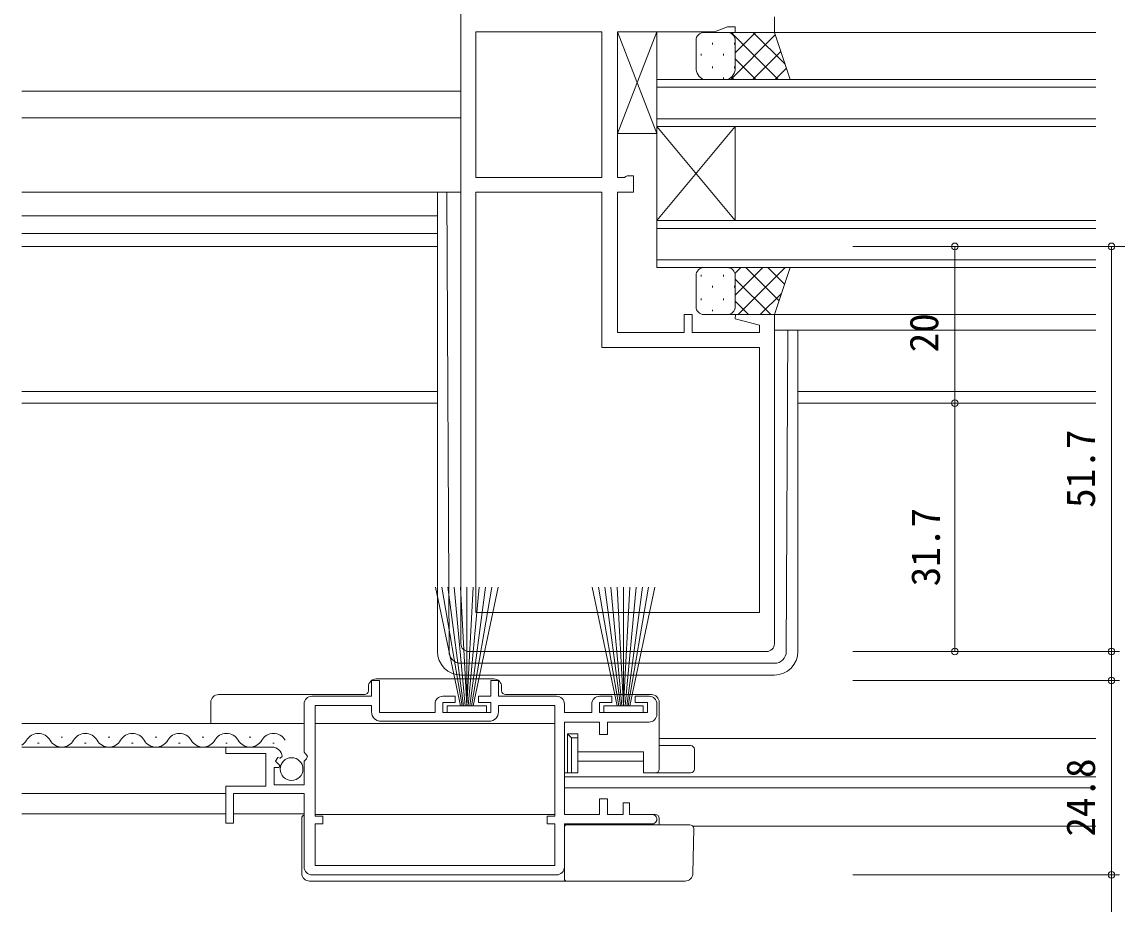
# Model space of a CAD drawing. Units: millimetres, scale not verified. Extents: x -594 to 539, y -420 to 386.
# Drawn here: x 129.4 to 269.1, y -125.3 to -12.7 of the extents above; entities that cross this region are included whole.
import ezdxf
from ezdxf.enums import TextEntityAlignment as Align

# ---------------------------------------------------------------- set-up
doc = ezdxf.new("R2010")
doc.units = ezdxf.units.MM
doc.header["$LTSCALE"] = 2
for name, color, linetype, lineweight in [('0-3_YKK_11', 7, 'Continuous', 9), ('0-4_YKK_12', 2, 'Continuous', 9), ('0-5_YKK_13', 4, 'Continuous', 9), ('0-7_YKK_D', 6, 'Continuous', 9)]:
    doc.layers.add(name, color=color, linetype=linetype, lineweight=lineweight)
doc.styles.add('ＭＳ ゴシック', font='')
doc.styles.get('ＭＳ ゴシック').set_extended_font_data('MS Gothic')

msp = doc.modelspace()

# ---------------------------------------------------------------- linework, layer by layer
at = {"layer": '0-3_YKK_11'}
for p, q in [((185.412, -6.597), (185.412, -92.097)), ((225.412, -14.097), (225.412, -12.097)), ((217.764, -13.997), (219.412, -13.397)), ((219.412, -13.397), (220.412, -13.397)), ((220.412, -13.397), (220.412, -14.097)), ((187.312, -13.997), (187.312, -32.597)), ((203.412, -13.997), (187.312, -13.997)), ((203.412, -32.597), (203.412, -13.997)), ((203.412, -32.597), (203.412, -13.997)), ((205.412, -13.997), (217.764, -13.997)), ((205.412, -32.597), (205.412, -13.997)), ((220.412, -14.097), (225.412, -14.097)), ((187.312, -32.597), (203.412, -32.597)), ((206.266, -32.597), (205.412, -32.597)), ((206.439, -32.497), (206.266, -32.597)), ((206.612, -32.397), (206.439, -32.497)), ((207.412, -32.397), (206.612, -32.397)), ((207.412, -34.497), (207.412, -32.397)), ((203.412, -34.497), (187.312, -34.497)), ((187.312, -34.497), (187.312, -88.097)), ((187.312, -34.497), (187.312, -88.097)), ((203.412, -54.297), (203.412, -34.497)), ((205.412, -34.497), (207.412, -34.497)), ((205.412, -52.397), (205.412, -34.497)), ((213.912, -50.097), (213.912, -52.397)), ((214.912, -50.097), (213.912, -50.097)), ((214.912, -52.397), (214.912, -50.097)), ((220.452, -50.097), (220.383, -50.62)), ((225.412, -50.097), (220.452, -50.097)), ((225.412, -92.097), (225.412, -50.097)), ((220.383, -50.62), (223.512, -51.458)), ((223.512, -51.458), (223.512, -52.397)), ((213.912, -52.397), (205.412, -52.397)), ((223.512, -52.397), (214.912, -52.397)), ((223.512, -54.297), (203.412, -54.297)), ((223.512, -88.097), (223.512, -54.297)), ((187.312, -88.097), (223.512, -88.097)), ((186.412, -93.097), (224.412, -93.097)), ((174.012, -96.797), (174.012, -98.797)), ((175.012, -96.797), (174.012, -96.797)), ((175.012, -100.897), (175.012, -96.797)), ((189.212, -96.797), (189.212, -98.797)), ((190.213, -96.797), (189.212, -96.797)), ((190.213, -98.797), (190.213, -96.797)), ((174.012, -98.797), (166.412, -98.797)), ((184.662, -98.797), (183.112, -98.797)), ((184.662, -99.597), (184.662, -98.797)), ((187.662, -98.797), (187.662, -99.597)), ((189.212, -98.797), (187.662, -98.797)), ((197.612, -98.797), (190.213, -98.797)), ((204.662, -98.797), (203.112, -98.797)), ((204.662, -99.597), (204.662, -98.797)), ((207.662, -98.797), (207.662, -99.597)), ((209.412, -98.797), (207.662, -98.797)), ((165.412, -99.797), (165.412, -105.929)), ((166.812, -99.997), (174.012, -99.997)), ((166.812, -114.097), (166.812, -99.997)), ((174.012, -99.997), (174.012, -100.797)), ((182.112, -99.797), (182.112, -100.897)), ((183.112, -99.597), (184.662, -99.597)), ((183.112, -100.897), (183.112, -99.597)), ((187.662, -99.597), (189.212, -99.597)), ((189.212, -99.597), (189.212, -100.897)), ((190.213, -99.997), (197.412, -99.997)), ((190.213, -100.797), (190.213, -99.997)), ((197.412, -99.997), (197.412, -114.097)), ((198.612, -100.897), (198.612, -99.797)), ((202.112, -99.797), (202.112, -100.897)), ((203.112, -99.597), (204.662, -99.597)), ((203.112, -100.897), (203.112, -99.597)), ((207.662, -99.597), (209.212, -99.597)), ((209.212, -99.597), (209.212, -100.897)), ((210.412, -101.097), (210.412, -99.797)), ((182.112, -100.897), (175.012, -100.897)), ((189.212, -100.897), (183.112, -100.897)), ((202.112, -100.897), (198.612, -100.897)), ((209.212, -100.897), (203.112, -100.897)), ((175.212, -101.997), (189.012, -101.997)), ((198.612, -102.097), (203.112, -102.097)), ((198.612, -113.897), (198.612, -102.097)), ((203.112, -102.097), (203.112, -103.697)), ((204.112, -102.097), (209.412, -102.097)), ((204.112, -103.697), (204.112, -102.097)), ((203.112, -103.697), (204.112, -103.697)), ((155.412, -105.297), (155.412, -106.097)), ((161.317, -105.297), (155.412, -105.297)), ((155.412, -106.097), (160.512, -106.097)), ((160.512, -106.097), (160.512, -110.297)), ((165.412, -105.929), (165.866, -106.469)), ((161.771, -107.073), (162.042, -106.605)), ((162.337, -107.639), (161.771, -107.073)), ((162.042, -106.605), (162.361, -106.69)), ((162.361, -106.69), (162.612, -106.479)), ((165.712, -106.797), (165.412, -107.097)), ((165.412, -107.097), (165.412, -110.097)), ((165.866, -106.469), (165.712, -106.797)), ((161.612, -107.897), (162.23, -107.897)), ((161.612, -110.097), (161.612, -107.897)), ((162.23, -107.897), (162.337, -107.639)), ((155.412, -110.297), (155.412, -114.997)), ((160.512, -110.297), (155.412, -110.297)), ((165.412, -110.097), (161.612, -110.097)), ((156.412, -111.197), (165.412, -111.197)), ((156.412, -114.997), (156.412, -111.197)), ((165.412, -111.197), (165.412, -120.597)), ((203.112, -111.897), (203.112, -113.897)), ((204.112, -111.897), (203.112, -111.897)), ((204.112, -113.897), (204.112, -111.897)), ((206.112, -112.397), (206.112, -113.897)), ((206.912, -112.397), (206.112, -112.397)), ((206.912, -113.897), (206.912, -112.397)), ((167.812, -114.097), (166.812, -114.097)), ((167.812, -115.097), (167.812, -114.097)), ((196.412, -114.097), (196.412, -115.097)), ((197.412, -114.097), (196.412, -114.097)), ((203.112, -113.897), (198.612, -113.897)), ((206.112, -113.897), (204.112, -113.897)), ((209.812, -113.897), (206.912, -113.897)), ((155.412, -114.997), (156.412, -114.997)), ((166.812, -115.097), (167.812, -115.097)), ((166.812, -120.397), (166.812, -115.097)), ((196.412, -115.097), (197.412, -115.097)), ((197.412, -115.097), (197.412, -120.397)), ((198.612, -115.097), (209.812, -115.097)), ((198.612, -120.597), (198.612, -115.097)), ((197.412, -120.397), (166.812, -120.397)), ((197.412, -120.397), (166.812, -120.397)), ((166.412, -121.597), (197.612, -121.597))]:
    msp.add_line(p, q, dxfattribs=at)
for centre, radius, start, end in [((186.412, -92.097), 1, 180, 269.99998), ((224.412, -92.097), 1, 270, 359.99998), ((166.412, -99.797), 1, 90, 179.99998), ((183.112, -99.797), 1, 90, 179.99998), ((197.612, -99.797), 1, 0, 89.99998), ((203.112, -99.797), 1, 90, 179.99998), ((209.412, -99.797), 1, 0, 89.99998), ((175.212, -100.797), 1.2, 180, 269.99998), ((189.012, -100.797), 1.2, 270, 359.99998), ((209.412, -101.097), 1, 270, 359.99998), ((161.317, -106.597), 1.3, 5.2159, 90.00002), ((209.812, -114.497), 0.6, 269.99998, 90), ((166.412, -120.597), 1, 180, 269.99998), ((197.612, -120.597), 1, 270, 359.99998)]:
    msp.add_arc(centre, radius, start, end, dxfattribs=at)
at = {"layer": '0-4_YKK_12'}
for p, q in [((224.912, -14.097), (266.412, -14.097)), ((210.412, -20.097), (266.412, -20.097)), ((210.412, -26.097), (210.412, -20.097)), ((129.412, -21.597), (185.412, -21.597)), ((266.412, -21.097), (210.412, -21.097)), ((129.412, -24.997), (185.412, -24.997)), ((266.412, -25.097), (210.412, -25.097)), ((210.412, -26.097), (266.412, -26.097)), ((210.412, -38.097), (220.413, -26.097)), ((210.412, -26.097), (220.413, -38.097)), ((210.412, -26.097), (210.412, -38.097)), ((220.413, -26.097), (220.413, -38.097)), ((129.412, -37.497), (182.413, -37.497)), ((210.412, -38.097), (266.412, -38.097)), ((210.412, -44.097), (210.412, -38.097)), ((266.412, -39.097), (210.412, -39.097)), ((129.412, -39.767), (182.413, -39.767)), ((129.412, -41.397), (182.413, -41.397)), ((210.412, -43.097), (266.412, -43.097)), ((266.412, -44.097), (210.412, -44.097)), ((224.912, -50.097), (266.412, -50.097)), ((225.412, -52.097), (266.412, -52.097)), ((129.412, -59.897), (182.413, -59.897)), ((228.413, -59.897), (266.412, -59.897)), ((182.412, -61.397), (129.412, -61.397)), ((129.412, -61.397), (182.413, -61.397)), ((266.412, -61.397), (228.412, -61.397)), ((228.413, -61.397), (266.412, -61.397)), ((129.412, -102.297), (165.412, -102.297)), ((197.412, -102.297), (166.812, -102.297)), ((134.408, -104.037), (134.608, -104.037)), ((140.408, -104.037), (140.608, -104.037)), ((146.408, -104.037), (146.608, -104.037)), ((152.408, -104.037), (152.608, -104.037)), ((158.408, -104.037), (158.608, -104.037)), ((266.412, -104.197), (210.712, -104.197)), ((129.412, -105.297), (155.812, -105.297)), ((131.408, -104.797), (131.608, -104.797)), ((137.408, -104.797), (137.608, -104.797)), ((143.408, -104.797), (143.608, -104.797)), ((149.408, -104.797), (149.608, -104.797)), ((155.408, -104.797), (155.608, -104.797)), ((161.408, -104.797), (161.608, -104.797)), ((266.412, -109.097), (198.612, -109.097)), ((129.412, -111.197), (155.412, -111.197)), ((266.412, -110.497), (198.612, -110.497)), ((129.412, -113.797), (155.412, -113.797)), ((156.412, -113.797), (165.412, -113.797)), ((197.395, -113.897), (166.83, -113.897)), ((266.412, -115.397), (215.012, -115.396))]:
    msp.add_line(p, q, dxfattribs=at)
for centre, start, end in [((128.508, -103.579), 301.76192, 330.79745), ((131.508, -105.256), 29.20253, 150.79745), ((134.508, -103.579), 209.20253, 330.79745), ((137.508, -105.256), 29.20253, 150.79745), ((140.508, -103.579), 209.20253, 330.79745), ((143.508, -105.256), 29.20253, 150.79745), ((146.508, -103.579), 209.20253, 330.79745), ((149.508, -105.256), 29.20253, 150.79745), ((152.508, -103.579), 209.20253, 330.79745), ((155.508, -105.256), 29.20253, 150.79745), ((158.508, -103.579), 209.20253, 330.79745), ((161.508, -105.256), 29.20253, 150.79745)]:
    msp.add_arc(centre, 1.718, start, end, dxfattribs=at)
at = {"layer": '0-5_YKK_13'}
for p, q in [((205.412, -13.997), (205.412, -26.997)), ((210.412, -13.997), (205.412, -13.997)), ((205.412, -13.997), (210.412, -26.997)), ((205.412, -26.997), (210.412, -13.997)), ((210.412, -26.997), (210.412, -13.997)), ((215.412, -18.597), (215.412, -15.097)), ((216.412, -14.097), (219.412, -14.097)), ((225.412, -14.097), (219.412, -14.097)), ((219.833, -20.097), (225.517, -14.412)), ((219.881, -14.097), (225.881, -20.097)), ((219.991, -14.282), (220.176, -14.097)), ((220.412, -16.689), (223.004, -14.097)), ((220.412, -15.097), (220.412, -18.597)), ((220.412, -15.097), (220.412, -18.597)), ((222.709, -14.097), (226.764, -18.152)), ((227.412, -20.097), (225.412, -14.097)), ((217.492, -15.417), (217.492, -15.617)), ((220.322, -15.417), (220.322, -15.617)), ((222.661, -20.097), (226.225, -16.534)), ((216.077, -16.832), (216.077, -17.032)), ((218.907, -16.832), (218.907, -17.032)), ((220.412, -17.457), (223.052, -20.097)), ((217.492, -18.447), (217.492, -18.647)), ((220.322, -18.447), (220.322, -18.647)), ((225.489, -20.097), (226.932, -18.655)), ((216.077, -19.862), (216.077, -19.924)), ((219.412, -20.097), (216.412, -20.097)), ((218.907, -19.862), (218.907, -20.062)), ((219.412, -20.097), (227.412, -20.097)), ((219.916, -19.79), (220.224, -20.097)), ((205.412, -26.997), (210.412, -26.997)), ((185.412, -34.497), (129.412, -34.497)), ((182.412, -34.497), (182.412, -93.095)), ((183.905, -93.102), (183.622, -34.497)), ((219.412, -44.097), (216.412, -44.097)), ((219.412, -44.097), (227.412, -44.097)), ((220.379, -44.842), (221.124, -44.097)), ((220.412, -47.637), (223.952, -44.097)), ((220.781, -50.097), (226.781, -44.097)), ((221.761, -44.097), (226, -48.336)), ((224.589, -44.097), (226.707, -46.215)), ((227.412, -44.097), (225.412, -50.097)), ((215.412, -45.097), (215.412, -49.097)), ((216.077, -45.232), (216.077, -45.032)), ((218.907, -45.232), (218.907, -45.032)), ((220.412, -49.097), (220.412, -45.097)), ((220.412, -49.097), (220.412, -45.097)), ((220.412, -45.577), (224.933, -50.097)), ((217.492, -46.647), (217.492, -46.447)), ((220.322, -46.647), (220.322, -46.447)), ((223.609, -50.097), (226.314, -47.392)), ((216.077, -48.262), (216.077, -48.062)), ((218.907, -48.262), (218.907, -48.062)), ((220.412, -48.406), (222.104, -50.097)), ((216.412, -50.097), (219.412, -50.097)), ((217.492, -49.677), (217.492, -49.477)), ((225.412, -50.097), (219.412, -50.097)), ((220.322, -49.512), (220.322, -49.477)), ((226.92, -93.102), (227.118, -52.097)), ((228.412, -52.097), (228.412, -93.095)), ((185.362, -100.047), (182.162, -84.897)), ((182.962, -84.897), (185.562, -100.047)), ((185.762, -100.047), (183.762, -84.897)), ((184.562, -84.897), (185.962, -100.047)), ((186.162, -100.047), (185.362, -84.897)), ((186.162, -84.897), (186.162, -100.047)), ((186.162, -100.047), (186.962, -84.897)), ((187.762, -84.897), (186.362, -100.047)), ((186.562, -100.047), (188.562, -84.897)), ((189.362, -84.897), (186.762, -100.047)), ((186.962, -100.047), (190.162, -84.897)), ((205.362, -100.047), (202.162, -84.897)), ((202.962, -84.897), (205.562, -100.047)), ((205.762, -100.047), (203.762, -84.897)), ((204.562, -84.897), (205.962, -100.047)), ((206.162, -100.047), (205.362, -84.897)), ((206.162, -84.897), (206.162, -100.047)), ((206.162, -100.047), (206.962, -84.897)), ((207.762, -84.897), (206.362, -100.047)), ((206.562, -100.047), (208.562, -84.897)), ((209.362, -84.897), (206.762, -100.047)), ((206.962, -100.047), (210.162, -84.897)), ((185.405, -94.595), (225.42, -94.595)), ((185.412, -96.095), (225.412, -96.095)), ((173.612, -98.092), (173.612, -97.592)), ((174.612, -96.592), (189.612, -96.592)), ((190.612, -97.592), (190.612, -98.092)), ((154.512, -98.592), (173.112, -98.592)), ((191.112, -98.592), (209.712, -98.592)), ((153.512, -102.297), (153.512, -99.592)), ((188.662, -100.047), (183.662, -100.047)), ((183.662, -100.047), (183.662, -100.897)), ((188.662, -100.897), (188.662, -100.047)), ((208.662, -100.047), (203.662, -100.047)), ((203.662, -100.047), (203.662, -100.897)), ((208.662, -100.897), (208.662, -100.047)), ((210.712, -99.592), (210.712, -108.092)), ((183.662, -100.897), (188.662, -100.897)), ((203.662, -100.897), (208.662, -100.897)), ((199.012, -103.592), (200.312, -103.592)), ((199.012, -103.592), (199.512, -104.092)), ((199.012, -108.592), (199.012, -103.592)), ((199.512, -104.092), (199.512, -108.592)), ((208.712, -105.892), (200.312, -105.892)), ((208.712, -105.892), (208.712, -108.292)), ((210.712, -105.092), (210.995, -105.092)), ((210.995, -105.092), (214.712, -105.092)), ((215.212, -105.592), (215.212, -108.092)), ((208.712, -107.092), (200.312, -107.092)), ((199.012, -108.592), (198.612, -108.592)), ((199.512, -108.592), (199.012, -108.592)), ((208.712, -108.592), (208.712, -108.292)), ((210.212, -108.592), (208.712, -108.592)), ((210.995, -108.592), (210.212, -108.592)), ((214.712, -108.592), (210.995, -108.592)), ((165.112, -121.397), (165.112, -114.397)), ((210.212, -113.897), (209.812, -113.897)), ((210.712, -114.397), (210.712, -115.197)), ((198.689, -115.197), (198.912, -115.197)), ((198.912, -115.197), (214.612, -115.197)), ((215.112, -115.697), (215.013, -121.406)), ((215.013, -121.406), (215.013, -121.415)), ((198.112, -122.397), (166.112, -122.397)), ((198.912, -122.397), (198.112, -122.397)), ((214.013, -122.397), (198.912, -122.397))]:
    msp.add_line(p, q, dxfattribs=at)
for points in [[(200.312, -103.592), (200.312, -104.092), (199.512, -104.092)], [(200.312, -104.092), (200.312, -108.592), (199.512, -108.592)], [(198.612, -122.097), (198.612, -121.397), (198.612, -115.697), (198.612, -115.497)]]:
    msp.add_lwpolyline(points, dxfattribs=at)
msp.add_circle((163.817, -108.097), 1.45, dxfattribs=at)
for centre, radius, start, end in [((216.412, -15.097), 1, 89.99989, 179.99989), ((219.412, -15.097), 1, 359.99989, 89.99989), ((219.412, -15.097), 1, 359.99989, 89.99989), ((216.945, -18.659), 1.534, 177.68834, 249.69205), ((218.88, -18.659), 1.534, 290.30777, 2.31151), ((218.88, -18.659), 1.534, 290.30777, 2.31151), ((216.412, -45.097), 1, 90.00009, 180.00009), ((219.412, -45.097), 1, 0.00009, 90.00009), ((219.412, -45.097), 1, 0.00009, 90.00009), ((216.412, -49.097), 1, 180.00009, 270.00009), ((219.412, -49.097), 1, 270.00009, 0.00009), ((219.412, -49.097), 1, 270.00009, 0.00009), ((185.412, -93.095), 3, 180, 270), ((185.405, -93.095), 1.5, 180.27722, 270), ((225.412, -93.095), 3, 270, 0), ((225.42, -93.095), 1.5, 270, 359.72276), ((174.612, -97.592), 1, 90, 180), ((189.612, -97.592), 1, 0, 90), ((154.512, -99.592), 1, 90, 180), ((173.112, -98.092), 0.5, 270, 0), ((191.112, -98.092), 0.5, 180, 270), ((209.712, -99.592), 1, 0, 90), ((214.712, -105.592), 0.5, 0, 90), ((210.212, -108.092), 0.5, 270, 0), ((214.712, -108.092), 0.5, 270, 0), ((165.612, -114.397), 0.5, 113.57817, 180), ((197.312, -114.397), 0.5, 80.74037, 90), ((210.212, -114.397), 0.5, 0, 90), ((198.912, -115.497), 0.3, 90, 180), ((202.312, -114.697), 0.5, 270, 306.86989), ((214.612, -115.697), 0.5, 0, 90), ((166.112, -121.397), 1, 180, 270), ((214.013, -121.397), 1, 270, 358.99998), ((198.912, -122.097), 0.3, 180, 270)]:
    msp.add_arc(centre, radius, start, end, dxfattribs=at)
at = {"layer": '0-7_YKK_D'}
for p, q in [((235.413, -41.397), (249.413, -41.397)), ((235.413, -41.397), (269.413, -41.397)), ((235.413, -41.397), (289.413, -41.397)), ((248.413, -61.397), (248.413, -41.397)), ((268.413, -41.397), (268.413, -93.097)), ((235.413, -61.397), (249.413, -61.397)), ((248.413, -61.397), (248.413, -93.097)), ((235.413, -93.097), (269.413, -93.097)), ((235.413, -93.097), (269.413, -93.097)), ((235.413, -93.097), (249.413, -93.097)), ((268.413, -93.097), (268.413, -96.797)), ((235.413, -96.797), (269.413, -96.797)), ((235.413, -96.797), (269.413, -96.797)), ((268.413, -96.797), (268.413, -121.597)), ((235.413, -121.597), (269.413, -121.597)), ((235.413, -121.597), (269.413, -121.597)), ((268.413, -121.597), (268.413, -136.397))]:
    msp.add_line(p, q, dxfattribs=at)
for centre in [(248.413, -41.397), (268.413, -41.397), (248.413, -61.397), (248.413, -61.397), (248.413, -93.097), (268.413, -93.097), (268.413, -93.097), (268.413, -96.797), (268.413, -96.797), (268.413, -121.597), (268.413, -121.597)]:
    msp.add_circle(centre, 0.425, dxfattribs=at)

# ---------------------------------------------------------------- texts
at = {"layer": '0-7_YKK_D', "color": 4, "style": 'ＭＳ ゴシック'}
for s, p in [('20', (247.413, -54.917)), ('51.7', (267.413, -74.767)), ('31.7', (247.613, -84.767)), ('24.8', (267.413, -116.717))]:
    msp.add_text(s, height=3.666, rotation=90, dxfattribs=at).set_placement(p, align=Align.BOTTOM_LEFT)

doc.saveas('drawing.dxf')
